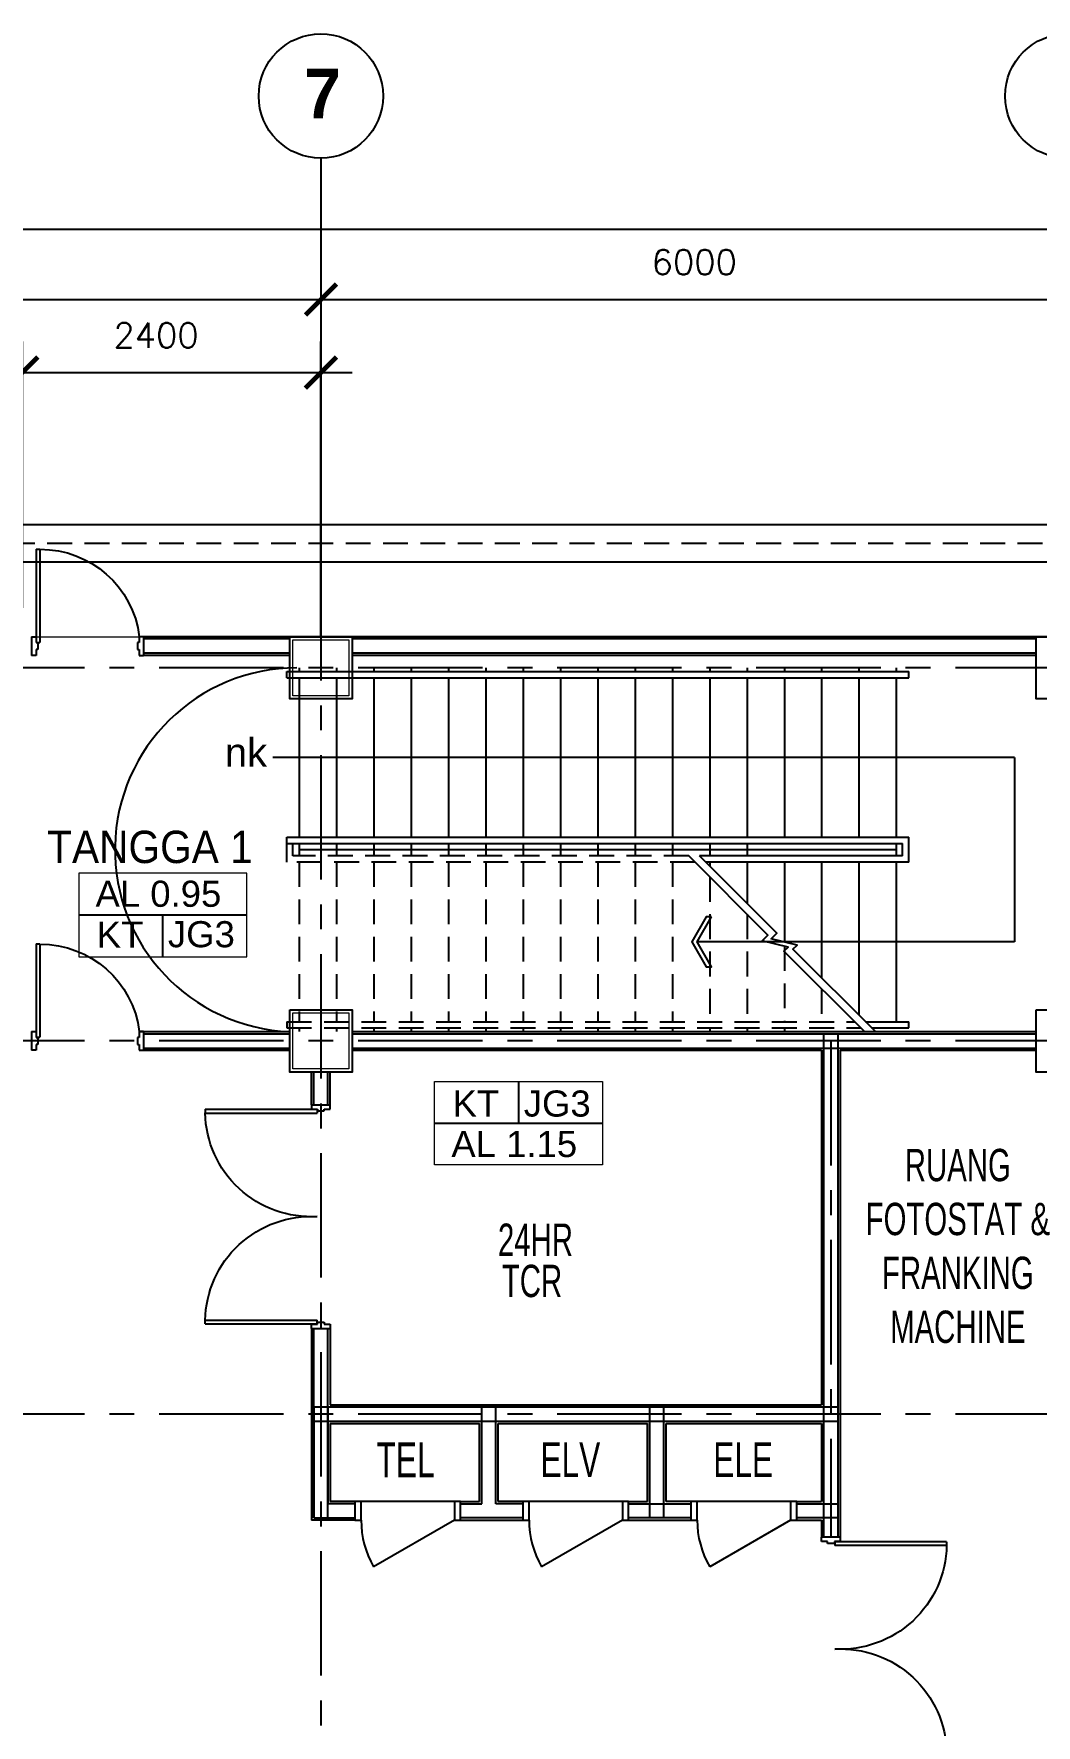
# Model space of a CAD drawing. Header units: millimetres. Extents: x 401562 to 564367, y -269451 to 12039.
# Drawn here: x 504184 to 512242, y -213180 to -199581 of the extents above; entities that cross this region are included whole.
import ezdxf

# ---------------------------------------------------------------- set-up
doc = ezdxf.new("R2010")
doc.units = ezdxf.units.MM
doc.header["$MEASUREMENT"] = 0
doc.linetypes.add('CENTER', pattern=[2, 1.25, -0.25, 0.25, -0.25])
doc.linetypes.add('HIDDEN', pattern=[0.375, 0.25, -0.125])
doc.layers.add('A-FLOR-OTLN', color=6, linetype='Continuous', lineweight=9)
doc.layers.add('TEXT', color=7, linetype='Continuous', lineweight=9)
for name, color, linetype in [('Bomba', 1, 'Continuous'), ('C-door', 1, 'Continuous'), ('D1-winglass', 131, 'Continuous'), ('G-bubble', 7, 'Continuous'), ('G2-text', 3, 'Continuous'), ('GRID', 9, 'Continuous'), ('Hatch-wall', 240, 'Continuous'), ('KODING', 7, 'Continuous'), ('LINE', 1, 'Continuous'), ('STAIR', 7, 'Continuous'), ('VPORT', 2, 'Continuous'), ('WALL', 3, 'Continuous')]:
    doc.layers.add(name, color=color, linetype=linetype)
doc.layers.get('VPORT').off()
doc.styles.add('ARIAL', font='arial.ttf', dxfattribs={"width": 0.65, "height": 1.6})
doc.styles.add('ROMANS', font='romans.shx', dxfattribs={"height": 200})
doc.styles.add('S100-200H', font='romans.shx', dxfattribs={"width": 0.75, "height": 200})
doc.styles.get("Standard").update_dxf_attribs({"font": 'arial.ttf'})
doc.styles.add('TECHNICBOLD', font='teb_____.pfb', dxfattribs={"height": 300})
doc.dimstyles.new('DIM-100', dxfattribs={"dimtxt": 200, "dimasz": 300, "dimexe": 200, "dimexo": 50, "dimgap": 100, "dimtad": 1, "dimtoh": 1, "dimdec": 0, "dimzin": 0, "dimdsep": 46, "dimtxsty": 'S100-200H', "dimcen": 0.09, "dimclrt": 2, "dimadec": 0, "dimazin": 0, "dimtfac": 1, "dimtdec": 0, "dimtix": 1, "dimtofl": 0, "dimtmove": 0, "dimatfit": 3, "dimfxl": 1, "dimtolj": 1, "dimtzin": 0, "dimarcsym": 0})

# ---------------------------------------------------------------- blocks, each defined once
blk = doc.blocks.new('_ArchTick')
at = {"color": 0, "linetype": 'ByBlock', "const_width": 0.15}
blk.add_lwpolyline([(-0.5, -0.5), (0.5, 0.5)], dxfattribs=at)
blk = doc.blocks.new('*D506')
at = {"layer": 'Bomba', "color": 1, "lineweight": -2, "ltscale": 75, "transparency": 16777216}
for p, q in [((468392, -204179), (468392, -200901)), ((520592, -204273), (520592, -200901)), ((468142, -201151), (520842, -201151))]:
    blk.add_line(p, q, dxfattribs=at)
at = {"layer": 'Bomba', "color": 1, "lineweight": -2, "ltscale": 75, "transparency": 16777216, "xscale": 250, "yscale": 250, "zscale": 250, "rotation": 180}
blk.add_blockref('_ArchTick', (468392, -201151), dxfattribs=at)
at = {"layer": 'Bomba', "color": 1, "lineweight": -2, "ltscale": 75, "transparency": 16777216, "xscale": 250, "yscale": 250, "zscale": 250}
blk.add_blockref('_ArchTick', (520592, -201151), dxfattribs=at)
at = {"layer": 'Bomba', "color": 3, "ltscale": 75, "transparency": 16777216, "insert": (488416, -200851), "char_height": 200, "attachment_point": 5, "style": 'ROMANS'}
blk.add_mtext('\\A1;52200', dxfattribs=at)
blk = doc.blocks.new('900DOOR')
at = {"layer": 'C-door', "color": 12}
for p, q in [((-67, 855), (-67, 105)), ((-37, 855), (-67, 855)), ((-37, 855), (-37, 150)), ((-900, 150), (-865, 150)), ((-900, 150), (-900, 0)), ((-865, 150), (-865, 103)), ((-37, 150), (-37, 105)), ((0, 150), (-35, 150)), ((-35, 150), (-35, 103)), ((0, 150), (0, 150)), ((0, 150), (0, 0)), ((-865, 103), (-850, 103)), ((-865, 47), (-865, 0)), ((-850, 47), (-865, 47)), ((-850, 103), (-850, 47)), ((-37, 105), (-67, 105)), ((-50, 103), (-50, 47)), ((-35, 103), (-50, 103)), ((-50, 47), (-35, 47)), ((-35, 47), (-35, 0)), ((-35, 0), (0, 0)), ((-865, 0), (-900, 0))]:
    blk.add_line(p, q, dxfattribs=at)
at = {"layer": 'Hatch-wall', "color": 1, "ltscale": 2}
blk.add_arc((-72, 54), 799, 89.6306, 173.0743, dxfattribs=at)
blk = doc.blocks.new('A$C47EF7CED')
at = {"layer": 'GRID', "color": 9, "linetype": 'HIDDEN', "ltscale": 800}
for p, q in [((112, 1363), (112, 1513)), ((162, 1413), (162, 1513)), ((3393, 1363), (112, 1363)), ((3343, 1413), (162, 1413)), ((212, 1363), (212, 80)), ((512, 1363), (512, 80)), ((812, 1363), (812, 80)), ((1112, 1363), (1112, 80)), ((1412, 1363), (1412, 80)), ((1712, 1363), (1712, 80)), ((2012, 1363), (2012, 80)), ((2312, 1363), (2312, 80)), ((2612, 1363), (2612, 80)), ((2912, 1363), (2912, 80)), ((3212, 1363), (3212, 80)), ((3512, 1244), (3512, 80)), ((3812, 944), (3812, 80)), ((4112, 688), (4112, 80)), ((4412, 344), (4412, 80)), ((112, 80), (112, 30)), ((112, 80), (4676, 80)), ((112, 30), (4726, 30))]:
    blk.add_line(p, q, dxfattribs=at)
at = {"layer": 'LINE', "color": 1, "linetype": 'Continuous', "ltscale": 2000}
for p, q in [((112, 2895), (5112, 2895)), ((112, 2845), (112, 2895)), ((5112, 2845), (5112, 2895)), ((112, 2845), (5112, 2845)), ((112, 1513), (112, 1563)), ((112, 1563), (5112, 1563)), ((112, 1513), (5062, 1513)), ((5062, 1413), (5062, 1513)), ((5112, 1363), (5112, 1563)), ((5062, 1413), (3431, 1413)), ((5112, 1363), (3481, 1363)), ((4764, 80), (5112, 80)), ((4814, 30), (5112, 30)), ((5112, 30), (5112, 80))]:
    blk.add_line(p, q, dxfattribs=at)
at = {"layer": 'LINE', "color": 9, "linetype": 'Continuous', "ltscale": 2000}
for p, q in [((212, 2925), (212, 2895)), ((512, 2925), (512, 2895)), ((812, 2925), (812, 2895)), ((1112, 2925), (1112, 2895)), ((1412, 2925), (1412, 2895)), ((1712, 2925), (1712, 2895)), ((2012, 2925), (2012, 2895)), ((2312, 2925), (2312, 2895)), ((2612, 2925), (2612, 2895)), ((2912, 2925), (2912, 2895)), ((3212, 2925), (3212, 2895)), ((3512, 2925), (3512, 2895)), ((3812, 2925), (3812, 2895)), ((4112, 2925), (4112, 2895)), ((4412, 2925), (4412, 2895)), ((4712, 2925), (4712, 2895)), ((5012, 2925), (5012, 2895)), ((212, 2845), (212, 1563)), ((512, 2845), (512, 1563)), ((812, 2845), (812, 1563)), ((1112, 2845), (1112, 1563)), ((1412, 2845), (1412, 1563)), ((1712, 2845), (1712, 1563)), ((2012, 2845), (2012, 1563)), ((2312, 2845), (2312, 1563)), ((2612, 2845), (2612, 1563)), ((2912, 2845), (2912, 1563)), ((3212, 2845), (3212, 1563)), ((3512, 2845), (3512, 1563)), ((3812, 2845), (3812, 1563)), ((4112, 2845), (4112, 1563)), ((4412, 2845), (4412, 1563)), ((4712, 2845), (4712, 1563)), ((5012, 2845), (5012, 1563)), ((212, 1513), (212, 1413)), ((512, 1513), (512, 1413)), ((812, 1513), (812, 1413)), ((1112, 1513), (1112, 1413)), ((1412, 1513), (1412, 1413)), ((1712, 1513), (1712, 1413)), ((2012, 1513), (2012, 1413)), ((2312, 1513), (2312, 1413)), ((2612, 1513), (2612, 1413)), ((2912, 1513), (2912, 1413)), ((3212, 1513), (3212, 1413)), ((3512, 1513), (3512, 1413)), ((3812, 1513), (3812, 1413)), ((5012, 1513), (5012, 1413)), ((3512, 1363), (3512, 1332)), ((3812, 1363), (3812, 1032)), ((4112, 1363), (4112, 721)), ((4412, 1363), (4412, 432)), ((4712, 1363), (4712, 132)), ((5012, 1363), (5012, 80)), ((212, 30), (212, 0)), ((512, 30), (512, 0)), ((812, 30), (812, 0)), ((1112, 30), (1112, 0)), ((1412, 30), (1412, 0)), ((1712, 30), (1712, 0)), ((2012, 30), (2012, 0)), ((2312, 30), (2312, 0)), ((2612, 30), (2612, 0)), ((2912, 30), (2912, 0)), ((3212, 30), (3212, 0)), ((3512, 30), (3512, 0)), ((3812, 30), (3812, 0)), ((4112, 30), (4112, 0))]:
    blk.add_line(p, q, dxfattribs=at)
at = {"layer": 'LINE'}
blk.add_line((5012, 1463), (212, 1463), dxfattribs=at)
at = {"layer": 'STAIR', "color": 1}
for p, q in [((5962, 2204), (0, 2204)), ((5962, 2204), (5962, 721)), ((5962, 721), (3411, 721))]:
    blk.add_line(p, q, dxfattribs=at)
at = {"layer": 'STAIR', "color": 9, "linetype": 'Continuous'}
for points in [[(4756, 0), (4109, 647), (4144, 680), (3935, 731), (3980, 776), (3343, 1413)], [(4844, 0), (4181, 662), (4216, 696), (4007, 747), (4052, 792), (3431, 1413)]]:
    blk.add_lwpolyline(points, dxfattribs=at)
at = {"layer": 'STAIR', "color": 7}
blk.add_lwpolyline([(3526, 922), (3483, 922), (3368, 721), (3483, 521), (3526, 521), (3411, 721)], close=True, dxfattribs=at)
blk = doc.blocks.new('P9')
at = {"layer": 'C-door', "color": 12}
for p, q in [((532183, 332523), (533083, 332523)), ((532183, 332523), (532183, 332493)), ((532183, 332493), (533083, 332493)), ((533038, 332560), (533038, 332560)), ((533038, 332560), (533188, 332560)), ((533038, 332560), (533038, 332525)), ((533038, 332525), (533085, 332525)), ((533083, 332523), (533083, 332493)), ((533085, 332525), (533085, 332510)), ((533085, 332510), (533141, 332510)), ((533141, 332525), (533188, 332525)), ((533141, 332510), (533141, 332525)), ((533188, 332525), (533188, 332560)), ((532183, 330827), (533083, 330827)), ((532183, 330797), (532183, 330827)), ((532183, 330797), (533083, 330797)), ((533038, 330760), (533038, 330795)), ((533038, 330795), (533085, 330795)), ((533038, 330760), (533038, 330760)), ((533038, 330760), (533188, 330760)), ((533083, 330797), (533083, 330827)), ((533085, 330810), (533141, 330810)), ((533085, 330795), (533085, 330810)), ((533085, 330795), (533085, 330810)), ((533141, 330810), (533141, 330795)), ((533141, 330795), (533188, 330795)), ((533188, 330795), (533188, 330760))]:
    blk.add_line(p, q, dxfattribs=at)
at = {"layer": 'Hatch-wall', "color": 1, "ltscale": 2}
for centre, start, end in [((533034, 332510), 181.13, 273.2981), ((533034, 330810), 86.7019, 178.87)]:
    blk.add_arc(centre, 851, start, end, dxfattribs=at)
blk = doc.blocks.new('A$C4CDB5369')
at = {"layer": 'Hatch-wall', "color": 1, "ltscale": 2}
for p, q in [((750, 1550), (750, 1500)), ((900, 1550), (750, 1550)), ((750, 1500), (900, 1500)), ((900, 1500), (900, 1550)), ((750, 750), (375, 1399)), ((900, 750), (750, 750)), ((750, 750), (750, 700)), ((750, 700), (900, 700)), ((900, 700), (900, 750))]:
    blk.add_line(p, q, dxfattribs=at)
blk.add_arc((750, 750), 750, 90, 120.0007, dxfattribs=at)
at = {"layer": 'LINE', "color": 9, "linetype": 'Continuous', "ltscale": 2000}
blk.add_line((900, 750), (900, 1500), dxfattribs=at)
blk = doc.blocks.new('*D558')
at = {"layer": 'Bomba', "color": 1, "lineweight": -2, "ltscale": 75, "transparency": 16777216}
for p, q in [((500493, -204079), (500493, -201467)), ((506493, -204279), (506493, -201467)), ((500243, -201717), (506743, -201717))]:
    blk.add_line(p, q, dxfattribs=at)
at = {"layer": 'Bomba', "color": 1, "lineweight": -2, "ltscale": 75, "transparency": 16777216, "xscale": 250, "yscale": 250, "zscale": 250, "rotation": 180}
blk.add_blockref('_ArchTick', (500493, -201717), dxfattribs=at)
at = {"layer": 'Bomba', "color": 1, "lineweight": -2, "ltscale": 75, "transparency": 16777216, "xscale": 250, "yscale": 250, "zscale": 250}
blk.add_blockref('_ArchTick', (506493, -201717), dxfattribs=at)
at = {"layer": 'Bomba', "color": 3, "ltscale": 75, "transparency": 16777216, "insert": (503493, -201417), "char_height": 200, "attachment_point": 5, "style": 'ROMANS'}
blk.add_mtext('\\A1;6000', dxfattribs=at)
blk = doc.blocks.new('*D559')
at = {"layer": 'Bomba', "color": 1, "lineweight": -2, "ltscale": 75, "transparency": 16777216}
for p, q in [((506493, -204079), (506493, -201467)), ((512493, -204279), (512493, -201467)), ((506243, -201717), (512743, -201717))]:
    blk.add_line(p, q, dxfattribs=at)
at = {"layer": 'Bomba', "color": 1, "lineweight": -2, "ltscale": 75, "transparency": 16777216, "xscale": 250, "yscale": 250, "zscale": 250, "rotation": 180}
blk.add_blockref('_ArchTick', (506493, -201717), dxfattribs=at)
at = {"layer": 'Bomba', "color": 1, "lineweight": -2, "ltscale": 75, "transparency": 16777216, "xscale": 250, "yscale": 250, "zscale": 250}
blk.add_blockref('_ArchTick', (512493, -201717), dxfattribs=at)
at = {"layer": 'Bomba', "color": 3, "ltscale": 75, "transparency": 16777216, "insert": (509493, -201417), "char_height": 200, "attachment_point": 5, "style": 'ROMANS'}
blk.add_mtext('\\A1;6000', dxfattribs=at)
blk = doc.blocks.new('*D1221')
at = {"layer": 'Bomba', "color": 1, "lineweight": -2, "ltscale": 75, "transparency": 16777216}
for p, q in [((504092, -204197), (504092, -202055)), ((506492, -204429), (506492, -202055)), ((503842, -202305), (506742, -202305))]:
    blk.add_line(p, q, dxfattribs=at)
at = {"layer": 'Bomba', "color": 1, "lineweight": -2, "ltscale": 75, "transparency": 16777216, "xscale": 250, "yscale": 250, "zscale": 250, "rotation": 180}
blk.add_blockref('_ArchTick', (504092, -202305), dxfattribs=at)
at = {"layer": 'Bomba', "color": 1, "lineweight": -2, "ltscale": 75, "transparency": 16777216, "xscale": 250, "yscale": 250, "zscale": 250}
blk.add_blockref('_ArchTick', (506492, -202305), dxfattribs=at)
at = {"layer": 'Bomba', "color": 3, "ltscale": 75, "transparency": 16777216, "insert": (505167, -202005), "char_height": 200, "attachment_point": 5, "style": 'ROMANS'}
blk.add_mtext('\\A1;2400', dxfattribs=at)
blk = doc.blocks.new('*D1222')
at = {"layer": 'Bomba', "color": 1, "lineweight": -2, "ltscale": 75, "transparency": 16777216}
for p, q in [((501616, -204197), (501616, -202055)), ((504092, -204197), (504092, -202055)), ((501366, -202305), (504342, -202305))]:
    blk.add_line(p, q, dxfattribs=at)
at = {"layer": 'Bomba', "color": 1, "lineweight": -2, "ltscale": 75, "transparency": 16777216, "xscale": 250, "yscale": 250, "zscale": 250, "rotation": 180}
blk.add_blockref('_ArchTick', (501616, -202305), dxfattribs=at)
at = {"layer": 'Bomba', "color": 1, "lineweight": -2, "ltscale": 75, "transparency": 16777216, "xscale": 250, "yscale": 250, "zscale": 250}
blk.add_blockref('_ArchTick', (504092, -202305), dxfattribs=at)
at = {"layer": 'Bomba', "color": 3, "ltscale": 75, "transparency": 16777216, "insert": (502854, -202005), "char_height": 200, "attachment_point": 5, "style": 'ROMANS'}
blk.add_mtext('\\A1;2475', dxfattribs=at)

msp = doc.modelspace()

# ---------------------------------------------------------------- linework, layer by layer
at = {"layer": 'A-FLOR-OTLN', "color": 9, "linetype": 'Continuous', "ltscale": 12}
msp.add_line((504201.9, -204428.7), (505031.9, -204428.7), dxfattribs=at)
at = {"layer": 'A-FLOR-OTLN', "color": 6, "linetype": 'Continuous', "ltscale": 12}
for points in [[(506266.4, -204453.6), (506717.4, -204453.6), (506717.4, -204903.6), (506266.4, -204903.6)], [(506266.4, -207453.6), (506717.4, -207453.6), (506717.4, -207903.6), (506266.4, -207903.6)]]:
    msp.add_lwpolyline(points, close=True, dxfattribs=at)
at = {"layer": 'G-bubble'}
for centre in [(506492, -200081), (512492, -200081)]:
    msp.add_circle(centre, 500, dxfattribs=at)
at = {"layer": 'GRID', "linetype": 'CENTER', "ltscale": 800}
for p, q in [((506492, -200581), (506491.6, -236778.6)), ((520591.9, -204678.6), (451506.1, -204678.6)), ((520591.9, -207678.6), (451506.1, -207678.6)), ((510591.6, -207678.6), (510591.6, -211667.5)), ((520591.9, -210678.6), (482492.6, -210678.6))]:
    msp.add_line(p, q, dxfattribs=at)
at = {"layer": 'GRID', "color": 1, "linetype": 'HIDDEN', "ltscale": 800}
msp.add_line((521591.4, -203678.6), (482242, -203678.6), dxfattribs=at)
at = {"layer": 'Hatch-wall', "color": 1, "ltscale": 2}
for p, q in [((506765.4, -211381.5), (506765.4, -211531.5)), ((506815.4, -211381.5), (506765.4, -211381.5)), ((506815.4, -211531.5), (506815.4, -211381.5)), ((507615.4, -211381.5), (507565.4, -211381.5)), ((507565.4, -211381.5), (507565.4, -211531.5)), ((507615.4, -211531.5), (507615.4, -211381.5)), ((508115.4, -211381.5), (508115.4, -211531.5)), ((508165.4, -211381.5), (508115.4, -211381.5)), ((508165.4, -211531.5), (508165.4, -211381.5)), ((508965.4, -211381.5), (508915.4, -211381.5)), ((508915.4, -211381.5), (508915.4, -211531.5)), ((508965.4, -211531.5), (508965.4, -211381.5)), ((506765.4, -211531.5), (506815.4, -211531.5)), ((507565.4, -211531.5), (506915.9, -211906.5)), ((507565.4, -211531.5), (507615.4, -211531.5)), ((508115.4, -211531.5), (508165.4, -211531.5)), ((508915.4, -211531.5), (508265.9, -211906.5)), ((508915.4, -211531.5), (508965.4, -211531.5))]:
    msp.add_line(p, q, dxfattribs=at)
for centre in [(507565.4, -211531.5), (508915.4, -211531.5)]:
    msp.add_arc(centre, 750, 180, 210.00073, dxfattribs=at)
at = {"layer": 'KODING', "color": 1, "linetype": 'Continuous'}
for p, q in [((504545.3, -206665.7), (505895.8, -206665.7)), ((505220.6, -207001.1), (505220.6, -206665.7)), ((508080.9, -208003.7), (508080.9, -208339.1)), ((507405.7, -208339.1), (508756.2, -208339.1))]:
    msp.add_line(p, q, dxfattribs=at)
at = {"layer": 'KODING', "color": 7, "linetype": 'Continuous', "lineweight": 20}
for points in [[(505895.8, -207001.1), (505895.8, -206330.4), (504545.3, -206330.4), (504545.3, -207001.1)], [(508756.2, -208003.7), (508756.2, -208674.4), (507405.7, -208674.4), (507405.7, -208003.7)]]:
    msp.add_lwpolyline(points, close=True, dxfattribs=at)
at = {"layer": 'LINE', "linetype": 'Continuous', "ltscale": 800}
for p, q in [((521741.4, -203528.6), (482242, -203528.6)), ((521441.4, -203828.6), (482242, -203828.6))]:
    msp.add_line(p, q, dxfattribs=at)
at = {"layer": 'LINE', "color": 9, "linetype": 'Continuous', "ltscale": 2000}
for p, q in [((520341.4, -204428.6), (505031.9, -204428.6)), ((506241.4, -204578.6), (505066.9, -204578.6)), ((512241.4, -204578.6), (506742.4, -204578.6)), ((505031.9, -207603.6), (506241.4, -207603.6)), ((506742.4, -207603.6), (512241.4, -207603.6)), ((505066.9, -207753.6), (506241.4, -207753.6)), ((506742.4, -207753.6), (510516.7, -207753.6)), ((510516.7, -207753.6), (510516.7, -210603.4)), ((510666.5, -207753.6), (510666.5, -211667.5)), ((510666.5, -207753.6), (512241.4, -207753.6)), ((506416.8, -208190.9), (506416.8, -207928.6)), ((506566.9, -208190.9), (506566.9, -207928.6)), ((506416.8, -209990.9), (506416.8, -211531.5)), ((506566.9, -209990.9), (506566.9, -210603.4)), ((506416.8, -210603.4), (506416.8, -211531.5)), ((506566.8, -210603.4), (510516.7, -210603.4)), ((506566.8, -210753.4), (507766.8, -210753.4)), ((506566.8, -210753.4), (506566.8, -211381.5)), ((506566.9, -210753.4), (506566.9, -211381.5)), ((507766.8, -211381.5), (507766.8, -210753.4)), ((507916.8, -210753.4), (509116.8, -210753.4)), ((507916.8, -211381.5), (507916.8, -210753.4)), ((509116.8, -211381.5), (509116.8, -210753.4)), ((509266.8, -211381.5), (509266.8, -210753.4)), ((509266.8, -210753.4), (510516.7, -210753.4)), ((510516.7, -210753.4), (510516.7, -211381.5)), ((506765.4, -211381.5), (506566.8, -211381.5)), ((507565.4, -211381.5), (506815.4, -211381.5)), ((507615.4, -211381.5), (507766.8, -211381.5)), ((508115.4, -211381.5), (507916.8, -211381.5)), ((508915.4, -211381.5), (508165.4, -211381.5)), ((508965.4, -211381.5), (509116.8, -211381.5)), ((509466.8, -211381.5), (509266.8, -211381.5)), ((510316.8, -211381.5), (510516.7, -211381.5)), ((506766.8, -211531.5), (506416.8, -211531.5)), ((507615.4, -211531.5), (508115.4, -211531.5)), ((508965.4, -211531.5), (509466.8, -211531.5)), ((510316.8, -211531.5), (510516.7, -211531.5)), ((510516.7, -211531.5), (510516.7, -211667.5))]:
    msp.add_line(p, q, dxfattribs=at)
for points in [[(506241.4, -204428.6), (506742.4, -204428.6), (506742.4, -204928.6), (506241.4, -204928.6)], [(512241.4, -204428.6), (512742.4, -204428.6), (512742.4, -204928.6), (512241.4, -204928.6)], [(506241.4, -207428.6), (506742.4, -207428.6), (506742.4, -207928.6), (506241.4, -207928.6)], [(512241.4, -207428.6), (512742.4, -207428.6), (512742.4, -207928.6), (512241.4, -207928.6)]]:
    msp.add_lwpolyline(points, close=True, dxfattribs=at)
at = {"layer": 'LINE'}
msp.add_arc((506299.6, -206141.8), 1463, 90.02568, 267.72063, dxfattribs=at)
at = {"layer": 'WALL'}
for p, q in [((506241.4, -204446.6), (505066.9, -204446.6)), ((512241.4, -204446.6), (506742.4, -204446.6)), ((506241.4, -204559.9), (505066.9, -204560)), ((512241.4, -204559.9), (506742.4, -204559.9)), ((505066.9, -207621.6), (506241.4, -207621.6)), ((506742.4, -207621.5), (510648.7, -207621.5)), ((506742.4, -207621.6), (512241.4, -207621.6)), ((510534.9, -211667.5), (510534.9, -207621.5)), ((510648.9, -211667.5), (510648.9, -207621.6)), ((505066.9, -207735.6), (506241.4, -207735.6)), ((506742.4, -207735.6), (512241.4, -207735.6)), ((506434.8, -208190.9), (506434.8, -207928.6)), ((506548.9, -208190.9), (506548.9, -207928.6)), ((506434.8, -211513.5), (506434.8, -209990.9)), ((506548.8, -211513.5), (506548.8, -209990.9)), ((506548.8, -211513.5), (506548.8, -209990.9)), ((506434.8, -210621.4), (510648.9, -210621.4)), ((506434.8, -210621.4), (506434.8, -211513.5)), ((506548.8, -210621.4), (506548.8, -211399.5)), ((507784.8, -211399.5), (507784.8, -210621.4)), ((507898.8, -211399.5), (507898.8, -210621.4)), ((509134.8, -211399.5), (509134.8, -210621.4)), ((509248.8, -211513.5), (509248.8, -210621.4)), ((506434.8, -210735.4), (510648.9, -210735.4)), ((509134.8, -211513.5), (509134.8, -210735.4)), ((506765.4, -211399.5), (506548.8, -211399.5)), ((507615.4, -211399.5), (507784.8, -211399.5)), ((508115.4, -211399.5), (507898.8, -211399.5)), ((508965.4, -211399.5), (509466.8, -211399.5)), ((510316.8, -211399.5), (510648.9, -211399.5)), ((506434.8, -211513.5), (506765.4, -211513.5)), ((508115.4, -211513.5), (507615.4, -211513.5)), ((509466.8, -211513.5), (508965.4, -211513.5)), ((510648.9, -211513.5), (510316.8, -211513.5))]:
    msp.add_line(p, q, dxfattribs=at)

# ---------------------------------------------------------------- block references
at = {"layer": 'D1-winglass', "xscale": -1}
for p in [(504166.9, -204578.7), (504166.9, -207753.6)]:
    msp.add_blockref('900DOOR', p, dxfattribs=at)
at = {"layer": 'LINE'}
msp.add_blockref('A$C47EF7CED', (506105.3, -207603.6), dxfattribs=at)
at = {"layer": 'LINE', "rotation": 90}
msp.add_blockref('A$C4CDB5369', (511016.7, -212281.5), dxfattribs=at)
at = {"layer": 'VPORT', "color": 3, "xscale": -1, "rotation": 180.0008576145374}
msp.add_blockref('P9', (-26626.4, 122561.3), dxfattribs=at)
at = {"layer": 'VPORT', "color": 3, "xscale": -1}
msp.add_blockref('P9', (1043705, -544227.7), dxfattribs=at)

# ---------------------------------------------------------------- texts
at = {"layer": 'G2-text', "linetype": 'Continuous', "style": 'ARIAL', "width": 0.9}
msp.add_text('TANGGA 1', height=260, dxfattribs=at).set_placement((504291.5, -206248.2, 163082.3))
at = {"layer": 'G2-text', "linetype": 'Continuous', "style": 'ARIAL'}
for s, insert, char_height, width, attachment_point in [('RUANG FOTOSTAT & FRANKING MACHINE', (511612, -209328.2), 260, 1907.691, 5), ('24HR', (508216.9, -209276.8, -91517.6), 260, 2912.799, 5), ('TCR', (508189.1, -209609.7, -91517.6), 260, 2912.799, 5), ('TEL', (506939.4, -210906.2), 280, 3532.613, 1), ('ELV', (508257.2, -210904.7), 280, 3532.613, 1), ('ELE', (509646, -210904.7), 280, 3532.613, 1)]:
    msp.add_mtext(s, dxfattribs=dict(at, insert=insert, char_height=char_height, width=width, attachment_point=attachment_point))
at = {"layer": 'KODING', "color": 0, "linetype": 'Continuous', "char_height": 210, "width": 1404.659, "line_spacing_factor": 0.798462}
for s, insert, attachment_point in [('AL 0.95', (505185.8, -206602.9), 8), ('{\\fArial|b0|i0|c0|p34;KT}', (504877.3, -206928.2), 8), ('{\\fArial|b0|i0|c0|p34;JG3}', (505531.3, -206928.2), 8), ('{\\fArial|b0|i0|c0|p34;KT}', (507737.7, -208076.6, 161058.8), 2), ('{\\fArial|b0|i0|c0|p34;JG3}', (508391.7, -208076.6, 161058.8), 2), ('AL 1.15', (508046.2, -208401.9, 161058.8), 2)]:
    msp.add_mtext(s, dxfattribs=dict(at, insert=insert, attachment_point=attachment_point))
at = {"layer": 'STAIR', "color": 0, "linetype": 'Continuous', "style": 'ARIAL'}
msp.add_text('nk', height=230, dxfattribs=at).set_placement((505719.8, -205473.8, 326164.7))
at = {"layer": 'TEXT', "color": 4, "insert": (506505.3, -199861.3, 285391.7), "char_height": 400, "width": 889, "attachment_point": 2, "line_spacing_factor": 0.7995, "style": 'TECHNICBOLD'}
msp.add_mtext('7', dxfattribs=at)

# ---------------------------------------------------------------- dimensions: what is measured, and where the dimension line sits
at = {"layer": 'Bomba', "color": 1, "ltscale": 75}
for base, p1, p2, picture, middle in [((520591.9, -201151.3, 40763.3), (468391.8, -204428.6, 326164.7), (520591.9, -204523.3, 171735.2), '*D506', (488416, -201151.3, 40763.3)), ((506492.6, -201717.3, 326164.7), (500492.6, -204328.6, 387324.2), (506492.6, -204528.7, 387324.2), '*D558', (503492.7, -201717.3, 326164.7)), ((512492.6, -201717.3, 326164.7), (506492.6, -204328.6, 387324.2), (512492.6, -204528.7, 387324.2), '*D559', (509492.7, -201717.3, 326164.7)), ((504091.9184, -202305.3439), (501616.4481, -204446.6262), (504091.9184, -204446.6262), '*D1222', (502854.1832, -202305.3439)), ((506491.9, -202305.3), (504091.9, -204446.6), (506491.9, -204678.6, -611566), '*D1221', (505166.9, -202305.3))]:
    dim = msp.add_linear_dim(base=base, p1=p1, p2=p2, dimstyle='DIM-100', override={"dimtxt": 50, "dimasz": 250, "dimexe": 250, "dimexo": 250, "dimgap": 200, "dimtoh": 0, "dimtxsty": 'ROMANS', "dimblk": 'ArchTick', "dimdle": 250, "dimclrd": 1, "dimclre": 1, "dimclrt": 3, "dimfxl": 150}, dxfattribs=at)
    dim.commit()
    dim.dimension.update_dxf_attribs({"geometry": picture, "text_midpoint": middle, "dimtype": 160})

doc.saveas('drawing.dxf')
